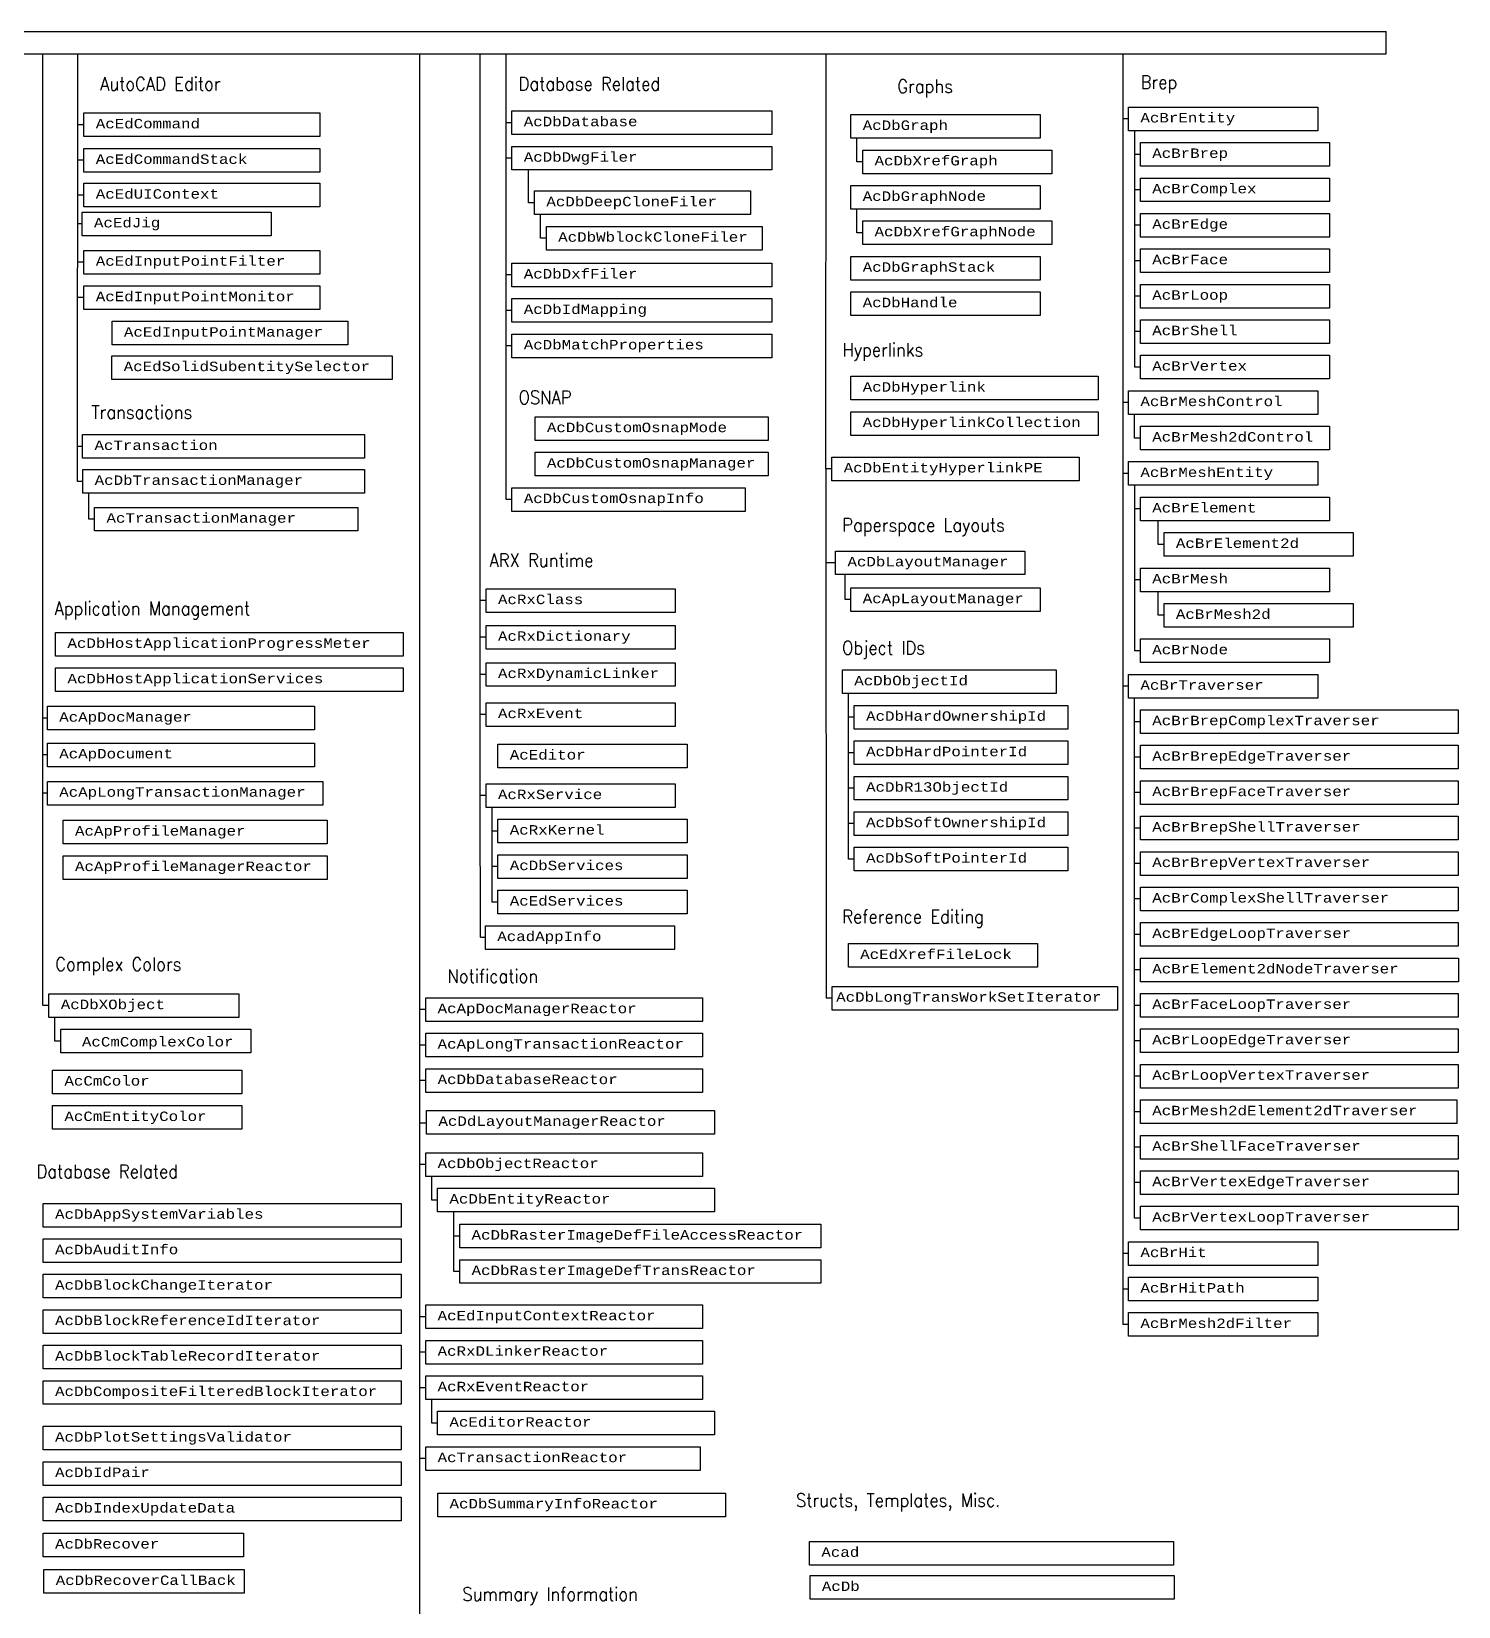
# Model space of a CAD drawing. Extents: x -49 to 153, y -248 to 71.
# Drawn here: x 7 to 67.4, y 2.4 to 69.1 of the extents above; entities that cross this region are included whole.
import ezdxf

# ---------------------------------------------------------------- set-up
doc = ezdxf.new("R2010")
doc.units = 0
doc.header["$MEASUREMENT"] = 0
doc.layers.get('0').update_dxf_attribs({"linetype": 'CONTINUOUS'})
doc.styles.add('ROMANC', font='romanc.shx', dxfattribs={"width": 0.9})
doc.styles.get("Standard").update_dxf_attribs({"font": 'TIMES.TTF'})

msp = doc.modelspace()

# ---------------------------------------------------------------- linework, layer by layer
for p, q in [((-48.577, 69.058), (64.284, 69.052)), ((64.284, 68.111), (64.284, 69.052)), ((-48.295, 68.116), (64.284, 68.111)), ((7.459, 27.85), (7.459, 68.114)), ((8.923, 50.027), (8.949, 68.113)), ((23.413, 8.686), (23.413, 68.113)), ((25.966, 36.734), (25.967, 68.116)), ((27.058, 49.258), (27.058, 68.116)), ((40.592, 50.552), (40.601, 68.104)), ((53.145, 68.116), (53.145, 14.36)), ((53.395, 65.36), (53.145, 65.36)), ((9.202, 65.11), (8.945, 65.11)), ((27.308, 65.199), (27.058, 65.199)), ((53.645, 64.86), (53.645, 54.86)), ((41.897, 63.543), (41.899, 64.544)), ((9.202, 63.608), (8.943, 63.608)), ((27.308, 63.699), (27.058, 63.699)), ((42.147, 63.543), (41.897, 63.543)), ((53.895, 63.86), (53.645, 63.86)), ((28.014, 61.814), (28.014, 63.187)), ((9.202, 62.137), (8.941, 62.137)), ((53.895, 62.36), (53.645, 62.36)), ((28.264, 61.814), (28.014, 61.814)), ((28.514, 60.314), (28.514, 61.309)), ((41.897, 60.543), (41.899, 61.561)), ((9.125, 60.92), (8.939, 60.923)), ((53.895, 60.86), (53.645, 60.86)), ((28.764, 60.314), (28.514, 60.314)), ((42.147, 60.543), (41.897, 60.543)), ((53.895, 59.36), (53.645, 59.36)), ((9.202, 59.298), (8.937, 59.298)), ((27.308, 58.758), (27.058, 58.758)), ((9.202, 57.798), (8.934, 57.798)), ((53.895, 57.86), (53.645, 57.86)), ((27.308, 57.258), (27.058, 57.258)), ((53.895, 56.36), (53.645, 56.36)), ((27.308, 55.758), (27.058, 55.758)), ((53.895, 54.86), (53.645, 54.86)), ((53.395, 53.36), (53.145, 53.36)), ((53.645, 51.86), (53.645, 52.86)), ((9.146, 51.504), (8.926, 51.504)), ((53.895, 51.86), (53.645, 51.86)), ((9.154, 50.027), (8.923, 50.027)), ((40.842, 50.552), (40.592, 50.552)), ((40.592, 50.552), (40.597, 28.163)), ((53.395, 50.36), (53.145, 50.36)), ((9.404, 48.427), (9.404, 49.527)), ((53.645, 49.86), (53.645, 42.86)), ((27.308, 49.258), (27.058, 49.258)), ((53.895, 48.86), (53.645, 48.86)), ((9.654, 48.427), (9.404, 48.427)), ((54.645, 47.36), (54.645, 48.36)), ((54.895, 47.36), (54.645, 47.36)), ((41.001, 46.58), (40.593, 46.58)), ((41.397, 45.023), (41.397, 46.08)), ((53.895, 45.86), (53.645, 45.86)), ((54.645, 44.36), (54.645, 45.36)), ((26.217, 44.983), (25.967, 44.983)), ((41.647, 45.023), (41.397, 45.023)), ((54.895, 44.36), (54.645, 44.36)), ((26.217, 43.431), (25.967, 43.431)), ((53.895, 42.86), (53.645, 42.86)), ((26.217, 41.856), (25.967, 41.856)), ((53.395, 41.36), (53.145, 41.36)), ((41.539, 34.048), (41.54, 41.056)), ((53.645, 18.86), (53.645, 40.86)), ((7.655, 40.01), (7.459, 40.01)), ((26.217, 40.16), (25.967, 40.16)), ((41.789, 40.048), (41.539, 40.048)), ((53.895, 39.86), (53.645, 39.86)), ((7.655, 38.457), (7.459, 38.457)), ((41.789, 38.548), (41.539, 38.548)), ((53.895, 38.36), (53.645, 38.36)), ((7.655, 36.835), (7.459, 36.835)), ((26.216, 36.734), (25.966, 36.734)), ((25.975, 30.741), (25.966, 36.734)), ((41.789, 37.048), (41.539, 37.048)), ((53.895, 36.86), (53.645, 36.86)), ((26.466, 32.231), (26.466, 36.234)), ((41.789, 35.548), (41.539, 35.548)), ((53.895, 35.36), (53.645, 35.36)), ((26.716, 35.234), (26.466, 35.234)), ((26.966, 34.734), (26.966, 34.734)), ((41.789, 34.048), (41.539, 34.048)), ((26.716, 33.731), (26.466, 33.731)), ((53.895, 33.86), (53.645, 33.86)), ((26.716, 32.231), (26.466, 32.231)), ((53.895, 32.36), (53.645, 32.36)), ((26.187, 30.729), (25.975, 30.729)), ((53.895, 30.86), (53.645, 30.86)), ((53.895, 29.36), (53.645, 29.36)), ((40.847, 28.163), (40.597, 28.163)), ((7.721, 27.85), (7.471, 27.85)), ((7.971, 26.35), (7.971, 27.35)), ((23.663, 27.679), (23.413, 27.679)), ((53.895, 27.86), (53.645, 27.86)), ((8.221, 26.35), (7.971, 26.35)), ((23.663, 26.179), (23.413, 26.179)), ((53.895, 26.36), (53.645, 26.36)), ((23.663, 24.679), (23.413, 24.679)), ((53.895, 24.86), (53.645, 24.86)), ((53.895, 23.36), (53.645, 23.36)), ((23.437, 22.889), (23.709, 22.889)), ((23.948, 22.413), (23.698, 22.413)), ((53.895, 21.86), (53.645, 21.86)), ((23.663, 21.125), (23.413, 21.125)), ((23.913, 19.625), (23.913, 20.625)), ((53.895, 20.36), (53.645, 20.36)), ((24.163, 19.625), (23.913, 19.625)), ((24.847, 16.601), (24.845, 19.121)), ((53.895, 18.86), (53.645, 18.86)), ((25.1, 18.101), (24.846, 18.101)), ((53.395, 17.36), (53.145, 17.36)), ((25.1, 16.601), (24.85, 16.601)), ((53.395, 15.86), (53.145, 15.86)), ((23.663, 14.686), (23.413, 14.686)), ((53.395, 14.36), (53.145, 14.36)), ((53.196, 14.364), (53.196, 14.364)), ((23.663, 13.186), (23.413, 13.186)), ((23.663, 11.686), (23.413, 11.686)), ((23.913, 10.186), (23.913, 11.186)), ((24.163, 10.186), (23.913, 10.186)), ((23.663, 8.686), (23.413, 8.686)), ((23.414, -0.46), (23.413, 8.686))]:
    msp.add_line(p, q)
at = {"color": 42}
msp.add_line((9.452, 63.108), (9.452, 63.108), dxfattribs=at)
for points in [[(9.202, 65.61), (19.173, 65.61), (19.173, 64.61), (9.202, 64.61)], [(9.202, 64.108), (19.173, 64.108), (19.173, 63.108), (9.202, 63.108)], [(9.202, 62.637), (19.173, 62.637), (19.173, 61.637), (9.202, 61.637)], [(9.125, 61.42), (17.125, 61.42), (17.125, 60.42), (9.125, 60.42)], [(9.202, 59.798), (19.173, 59.798), (19.173, 58.798), (9.202, 58.798)], [(9.202, 58.298), (19.173, 58.298), (19.173, 57.298), (9.202, 57.298)], [(10.393, 56.798), (20.364, 56.798), (20.364, 55.798), (10.393, 55.798)], [(10.383, 55.34), (22.242, 55.34), (22.242, 54.34), (10.383, 54.34)], [(41.647, 45.523), (49.647, 45.523), (49.647, 44.523), (41.647, 44.523)], [(7.655, 40.51), (18.957, 40.51), (18.957, 39.51), (7.655, 39.51)], [(7.655, 38.957), (18.957, 38.957), (18.957, 37.957), (7.655, 37.957)], [(26.717, 38.91), (34.717, 38.91), (34.717, 37.91), (26.717, 37.91)], [(7.655, 37.335), (19.302, 37.333), (19.309, 36.334), (7.655, 36.335)], [(8.322, 35.691), (19.485, 35.691), (19.485, 34.691), (8.322, 34.691)], [(8.322, 34.191), (19.485, 34.191), (19.485, 33.191), (8.322, 33.191)], [(26.716, 32.731), (34.716, 32.731), (34.716, 31.731), (26.716, 31.731)], [(26.187, 31.229), (34.187, 31.229), (34.187, 30.229), (26.187, 30.229)], [(41.54, 30.472), (49.54, 30.472), (49.54, 29.472), (41.54, 29.472)], [(23.663, 28.179), (35.369, 28.179), (35.369, 27.179), (23.663, 27.179)], [(23.663, 26.679), (35.369, 26.679), (35.369, 25.679), (23.663, 25.679)], [(23.663, 15.186), (35.369, 15.186), (35.369, 14.186), (23.663, 14.186)], [(24.163, 10.686), (35.869, 10.686), (35.869, 9.686), (24.163, 9.686)]]:
    msp.add_lwpolyline(points, close=True, dxfattribs=at)
for points in [[(27.308, 65.699), (38.302, 65.699), (38.302, 64.699), (27.308, 64.699)], [(41.647, 65.543), (49.647, 65.543), (49.647, 64.543), (41.647, 64.543)], [(53.395, 65.86), (61.395, 65.86), (61.395, 64.86), (53.395, 64.86)], [(27.308, 64.199), (38.302, 64.199), (38.302, 63.199), (27.308, 63.199)], [(42.147, 64.043), (50.147, 64.043), (50.147, 63.043), (42.147, 63.043)], [(53.895, 64.36), (61.895, 64.36), (61.895, 63.36), (53.895, 63.36)], [(53.895, 62.86), (61.895, 62.86), (61.895, 61.86), (53.895, 61.86)], [(28.264, 62.314), (37.397, 62.314), (37.397, 61.314), (28.264, 61.314)], [(41.647, 62.543), (49.647, 62.543), (49.647, 61.543), (41.647, 61.543)], [(53.895, 61.36), (61.895, 61.36), (61.895, 60.36), (53.895, 60.36)], [(28.764, 60.814), (37.897, 60.814), (37.897, 59.814), (28.764, 59.814)], [(42.147, 61.043), (50.147, 61.043), (50.147, 60.043), (42.147, 60.043)], [(41.647, 59.543), (49.647, 59.543), (49.647, 58.543), (41.647, 58.543)], [(53.895, 59.86), (61.895, 59.86), (61.895, 58.86), (53.895, 58.86)], [(27.308, 59.252), (38.302, 59.252), (38.302, 58.258), (27.308, 58.258)], [(41.647, 58.043), (49.647, 58.043), (49.647, 57.043), (41.647, 57.043)], [(53.895, 58.36), (61.895, 58.36), (61.895, 57.36), (53.895, 57.36)], [(27.308, 57.758), (38.302, 57.758), (38.302, 56.758), (27.308, 56.758)], [(53.895, 56.86), (61.895, 56.86), (61.895, 55.86), (53.895, 55.86)], [(27.308, 56.258), (38.302, 56.258), (38.302, 55.258), (27.308, 55.258)], [(53.895, 55.36), (61.895, 55.36), (61.895, 54.36), (53.895, 54.36)], [(41.647, 54.473), (52.102, 54.473), (52.102, 53.473), (41.647, 53.473)], [(53.395, 53.86), (61.395, 53.86), (61.395, 52.86), (53.395, 52.86)], [(28.287, 52.758), (38.149, 52.758), (38.149, 51.758), (28.287, 51.758)], [(41.647, 52.973), (52.102, 52.973), (52.102, 51.973), (41.647, 51.973)], [(9.146, 52.004), (21.068, 52.004), (21.068, 51.004), (9.146, 51.004)], [(53.895, 52.36), (61.895, 52.36), (61.895, 51.36), (53.895, 51.36)], [(28.287, 51.258), (38.149, 51.258), (38.149, 50.258), (28.287, 50.258)], [(40.842, 51.052), (51.297, 51.052), (51.297, 50.052), (40.842, 50.052)], [(53.395, 50.86), (61.395, 50.86), (61.395, 49.86), (53.395, 49.86)], [(9.154, 50.527), (21.075, 50.527), (21.075, 49.527), (9.154, 49.527)], [(27.308, 49.758), (37.169, 49.758), (37.169, 48.758), (27.308, 48.758)], [(53.895, 49.36), (61.895, 49.36), (61.895, 48.36), (53.895, 48.36)], [(9.654, 48.927), (20.783, 48.927), (20.783, 47.927), (9.654, 47.927)], [(54.895, 47.86), (62.895, 47.86), (62.895, 46.86), (54.895, 46.86)], [(41.001, 47.08), (49.001, 47.08), (49.001, 46.08), (41.001, 46.08)], [(53.895, 46.36), (61.895, 46.36), (61.895, 45.36), (53.895, 45.36)], [(26.217, 45.483), (34.217, 45.483), (34.217, 44.483), (26.217, 44.483)], [(54.895, 44.86), (62.895, 44.86), (62.895, 43.86), (54.895, 43.86)], [(8.004, 43.634), (22.709, 43.634), (22.709, 42.634), (8.004, 42.634)], [(26.217, 43.931), (34.217, 43.931), (34.217, 42.931), (26.217, 42.931)], [(53.895, 43.36), (61.895, 43.36), (61.895, 42.36), (53.895, 42.36)], [(8.004, 42.134), (22.709, 42.134), (22.709, 41.134), (8.004, 41.134)], [(26.217, 42.356), (34.217, 42.356), (34.217, 41.356), (26.217, 41.356)], [(41.289, 42.048), (50.327, 42.048), (50.327, 41.048), (41.289, 41.048)], [(53.395, 41.86), (61.395, 41.86), (61.395, 40.86), (53.395, 40.86)], [(26.217, 40.66), (34.217, 40.66), (34.217, 39.66), (26.217, 39.66)], [(41.789, 40.548), (50.827, 40.548), (50.827, 39.548), (41.789, 39.548)], [(53.895, 40.36), (67.343, 40.36), (67.343, 39.36), (53.895, 39.36)], [(41.789, 39.048), (50.827, 39.048), (50.827, 38.048), (41.789, 38.048)], [(53.895, 38.86), (67.343, 38.86), (67.343, 37.86), (53.895, 37.86)], [(41.789, 37.548), (50.827, 37.548), (50.827, 36.548), (41.789, 36.548)], [(53.895, 37.36), (67.343, 37.36), (67.343, 36.36), (53.895, 36.36)], [(26.216, 37.234), (34.216, 37.234), (34.216, 36.234), (26.216, 36.234)], [(41.789, 36.048), (50.827, 36.048), (50.827, 35.048), (41.789, 35.048)], [(26.716, 35.734), (34.716, 35.734), (34.716, 34.734), (26.716, 34.734)], [(53.895, 35.86), (67.343, 35.86), (67.343, 34.86), (53.895, 34.86)], [(26.716, 34.231), (34.716, 34.231), (34.716, 33.231), (26.716, 33.231)], [(41.789, 34.548), (50.827, 34.548), (50.827, 33.548), (41.789, 33.548)], [(53.895, 34.36), (67.343, 34.36), (67.343, 33.36), (53.895, 33.36)], [(53.895, 32.86), (67.343, 32.86), (67.343, 31.86), (53.895, 31.86)], [(53.895, 31.36), (67.343, 31.36), (67.343, 30.36), (53.895, 30.36)], [(53.895, 29.86), (67.351, 29.86), (67.351, 28.86), (53.895, 28.86)], [(40.847, 28.663), (52.925, 28.663), (52.925, 27.663), (40.847, 27.663)], [(7.721, 28.35), (15.756, 28.35), (15.756, 27.35), (7.721, 27.35)], [(53.895, 28.36), (67.343, 28.36), (67.343, 27.36), (53.895, 27.36)], [(8.221, 26.85), (16.256, 26.85), (16.256, 25.85), (8.221, 25.85)], [(53.895, 26.86), (67.343, 26.86), (67.343, 25.86), (53.895, 25.86)], [(53.895, 25.36), (67.343, 25.36), (67.343, 24.36), (53.895, 24.36)], [(7.875, 25.117), (15.875, 25.117), (15.875, 24.117), (7.875, 24.117)], [(23.663, 25.179), (35.369, 25.179), (35.369, 24.179), (23.663, 24.179)], [(7.875, 23.617), (15.875, 23.617), (15.875, 22.617), (7.875, 22.617)], [(23.698, 23.413), (35.873, 23.413), (35.873, 22.413), (23.698, 22.413)], [(53.895, 23.86), (67.281, 23.86), (67.281, 22.86), (53.895, 22.86)], [(53.895, 22.36), (67.343, 22.36), (67.343, 21.36), (53.895, 21.36)], [(23.663, 21.625), (35.369, 21.625), (35.369, 20.625), (23.663, 20.625)], [(53.895, 20.86), (67.343, 20.86), (67.343, 19.86), (53.895, 19.86)], [(24.163, 20.125), (35.869, 20.125), (35.869, 19.125), (24.163, 19.125)], [(7.479, 19.482), (22.617, 19.482), (22.617, 18.482), (7.479, 18.482)], [(53.895, 19.36), (67.343, 19.36), (67.343, 18.36), (53.895, 18.36)], [(25.1, 18.601), (40.381, 18.601), (40.381, 17.601), (25.1, 17.601)], [(7.479, 17.982), (22.617, 17.982), (22.617, 16.982), (7.479, 16.982)], [(53.395, 17.86), (61.395, 17.86), (61.395, 16.86), (53.395, 16.86)], [(25.1, 17.101), (40.381, 17.101), (40.381, 16.101), (25.1, 16.101)], [(7.479, 16.482), (22.617, 16.482), (22.617, 15.482), (7.479, 15.482)], [(53.395, 16.36), (61.395, 16.36), (61.395, 15.36), (53.395, 15.36)], [(7.479, 14.982), (22.617, 14.982), (22.617, 13.982), (7.479, 13.982)], [(53.395, 14.86), (61.395, 14.86), (61.395, 13.86), (53.395, 13.86)], [(7.479, 13.482), (22.617, 13.482), (22.617, 12.482), (7.479, 12.482)], [(23.663, 13.686), (35.369, 13.686), (35.369, 12.686), (23.663, 12.686)], [(23.663, 12.186), (35.369, 12.186), (35.369, 11.186), (23.663, 11.186)], [(7.479, 11.982), (22.617, 11.982), (22.617, 10.982), (7.479, 10.982)], [(7.479, 10.054), (22.617, 10.054), (22.617, 9.054), (7.479, 9.054)], [(23.663, 9.186), (35.271, 9.186), (35.271, 8.186), (23.663, 8.186)], [(7.479, 8.554), (22.617, 8.554), (22.617, 7.554), (7.479, 7.554)], [(7.479, 7.054), (22.617, 7.054), (22.617, 6.054), (7.479, 6.054)], [(24.167, 7.229), (36.342, 7.229), (36.342, 6.229), (24.167, 6.229)], [(7.479, 5.53), (15.948, 5.53), (15.948, 4.53), (7.479, 4.53)], [(39.897, 5.181), (55.297, 5.181), (55.297, 4.181), (39.897, 4.181)], [(7.507, 3.99), (15.977, 3.99), (15.977, 2.99), (7.507, 2.99)], [(39.917, 3.737), (55.318, 3.737), (55.318, 2.737), (39.917, 2.737)]]:
    msp.add_lwpolyline(points, close=True)

# ---------------------------------------------------------------- texts
at = {"color": 1, "style": 'ROMANC', "width": 0.9}
for s, height, p in [('AutoCAD Editor', 0.56469, (9.883, 66.563)), ('Database Related', 0.56469, (27.588, 66.563)), ('Graphs', 0.5647, (43.609, 66.459)), ('Brep', 0.5647, (53.905, 66.635)), ('Hyperlinks', 0.5647, (41.291, 55.313)), ('OSNAP', 0.5647, (27.588, 53.298)), ('Transactions', 0.56469, (9.514, 52.674)), ('Paperspace Layouts', 0.56469, (41.276, 47.899)), ('ARX Runtime', 0.56469, (26.357, 46.406)), ('Application Management', 0.56469, (7.956, 44.373)), ('Object IDs', 0.5647, (41.273, 42.705)), ('Reference Editing', 0.56469, (41.281, 31.331)), ('Complex Colors', 0.56469, (7.987, 29.322)), ('Notification', 0.56469, (24.583, 28.817)), ('Database Related', 0.56469, (7.192, 20.556)), ('Structs, Templates, Misc.', 0.56469, (39.323, 6.643)), ('Summary Information', 0.56469, (25.21, 2.672))]:
    msp.add_text(s, height=height, dxfattribs=at).set_placement(p)
at = {"color": 42, "char_height": 0.4, "attachment_point": 1}
for s, insert in [('{\\fCourier New|b0|i0|c0|p49;AcEdCommand}', (9.702, 65.36)), ('\\fCourier New|b0|i0|c0|p49;AcEdCommandStack', (9.702, 63.858)), ('\\fCourier New|b0|i0|c0|p49;AcEdUIContext', (9.702, 62.387)), ('\\fCourier New|b0|i0|c0|p49;AcEdJig', (9.625, 61.17)), ('\\fCourier New|b0|i0|c0|p49;AcEdInputPointFilter', (9.702, 59.548)), ('\\fCourier New|b0|i0|c0|p49;AcEdInputPointMonitor', (9.702, 58.048)), ('\\fCourier New|b0|i0|c0|p49;AcEdInputPointManager ', (10.893, 56.548)), ('\\fCourier New|b0|i0|c0|p49;AcEdSolidSubentitySelector', (10.883, 55.09)), ('{\\fCourier New|b0|i0|c0|p49;AcApLayoutManager}', (42.147, 45.273)), ('\\fCourier New|b0|i0|c0|p49;AcApDocManager', (8.155, 40.26)), ('\\fCourier New|b0|i0|c0|p49;AcApDocument', (8.155, 38.707)), ('\\fCourier New|b0|i0|c0|p49;AcEditor', (27.217, 38.66)), ('\\fCourier New|b0|i0|c0|p49;AcApLongTransactionManager', (8.155, 37.085)), ('\\fCourier New|b0|i0|c0|p49;AcApProfileManager', (8.822, 35.441)), ('\\fCourier New|b0|i0|c0|p49;AcApProfileManagerReactor', (8.822, 33.941)), ('\\fCourier New|b0|i0|c0|p49;AcEdServices', (27.216, 32.481)), ('{\\fCourier New|b0|i0|c0|p49;AcadAppInfo}', (26.687, 30.979)), ('\\fCourier New|b0|i0|c0|p49;AcEdXrefFileLock', (42.04, 30.222)), ('\\fCourier New|b0|i0|c0|p49;AcApDocManagerReactor', (24.163, 27.929)), ('\\fCourier New|b0|i0|c0|p49;AcApLongTransactionReactor', (24.163, 26.429)), ('\\fCourier New|b0|i0|c0|p49;AcEdInputContextReactor', (24.163, 14.936)), ('\\fCourier New|b0|i0|c0|p49;AcEditorReactor', (24.663, 10.436))]:
    msp.add_mtext(s, dxfattribs=dict(at, insert=insert))
at = {"char_height": 0.4, "attachment_point": 1}
for s, insert in [('\\fCourier New|b0|i0|c0|p49;AcDbDatabase', (27.808, 65.449)), ('\\fCourier New|b0|i0|c0|p49;AcDbGraph', (42.147, 65.293)), ('\\fCourier New|b0|i0|c0|p49;AcBrEntity', (53.895, 65.61)), ('\\fCourier New|b0|i0|c0|p49;AcDbDwgFiler', (27.808, 63.949)), ('\\fCourier New|b0|i0|c0|p49;AcBrBrep', (54.395, 64.11)), ('\\fCourier New|b0|i0|c0|p49;AcDbXrefGraph', (42.647, 63.793)), ('\\fCourier New|b0|i0|c0|p49;AcBrComplex', (54.395, 62.61)), ('\\fCourier New|b0|i0|c0|p49;AcDbDeepCloneFiler', (28.764, 62.064)), ('\\fCourier New|b0|i0|c0|p49;AcDbGraphNode', (42.147, 62.293)), ('\\fCourier New|b0|i0|c0|p49;AcDbXrefGraphNode', (42.647, 60.793)), ('\\fCourier New|b0|i0|c0|p49;AcBrEdge', (54.395, 61.11)), ('\\fCourier New|b0|i0|c0|p49;AcDbWblockCloneFiler', (29.264, 60.564)), ('\\fCourier New|b0|i0|c0|p49;AcDbGraphStack', (42.147, 59.293)), ('\\fCourier New|b0|i0|c0|p49;AcBrFace', (54.395, 59.61)), ('\\fCourier New|b0|i0|c0|p49;AcDbDxfFiler', (27.808, 59.008)), ('\\fCourier New|b0|i0|c0|p49;AcBrLoop', (54.395, 58.11)), ('\\fCourier New|b0|i0|c0|p49;AcDbIdMapping', (27.808, 57.508)), ('\\fCourier New|b0|i0|c0|p49;AcDbHandle', (42.147, 57.793)), ('\\fCourier New|b0|i0|c0|p49;AcBrShell', (54.395, 56.61)), ('\\fCourier New|b0|i0|c0|p49;AcDbMatchProperties', (27.808, 56.008)), ('\\fCourier New|b0|i0|c0|p49;AcBrVertex', (54.395, 55.11)), ('\\fCourier New|b0|i0|c0|p49;AcDbHyperlink', (42.147, 54.223)), ('\\fCourier New|b0|i0|c0|p49;AcBrMeshControl', (53.895, 53.61)), ('\\fCourier New|b0|i0|c0|p49;AcDbHyperlinkCollection', (42.147, 52.723)), ('\\fCourier New|b0|i0|c0|p49;AcDbCustomOsnapMode', (28.787, 52.508)), ('\\fCourier New|b0|i0|c0|p49;AcBrMesh2dControl', (54.395, 52.11)), ('{\\fCourier New|b0|i0|c0|p49;AcTransaction}', (9.646, 51.754)), ('\\fCourier New|b0|i0|c0|p49;AcDbCustomOsnapManager', (28.787, 51.008)), ('\\fCourier New|b0|i0|c0|p49;AcDbEntityHyperlinkPE', (41.342, 50.802)), ('\\fCourier New|b0|i0|c0|p49;AcBrMeshEntity', (53.895, 50.61)), ('\\fCourier New|b0|i0|c0|p49;AcDbTransactionManager', (9.654, 50.277)), ('\\fCourier New|b0|i0|c0|p49;AcDbCustomOsnapInfo', (27.808, 49.508)), ('\\fCourier New|b0|i0|c0|p49;AcTransactionManager', (10.154, 48.677)), ('\\fCourier New|b0|i0|c0|p49;AcBrElement', (54.395, 49.11)), ('\\fCourier New|b0|i0|c0|p49;AcBrElement2d', (55.395, 47.61)), ('\\fCourier New|b0|i0|c0|p49;AcDbLayoutManager', (41.501, 46.83)), ('\\fCourier New|b0|i0|c0|p49;AcBrMesh', (54.395, 46.11)), ('\\fCourier New|b0|i0|c0|p49;AcRxClass', (26.717, 45.233)), ('\\fCourier New|b0|i0|c0|p49;AcBrMesh2d', (55.395, 44.61)), ('\\fCourier New|b0|i0|c0|p49;AcDbHostApplicationProgressMeter', (8.504, 43.384)), ('\\fCourier New|b0|i0|c0|p49;AcRxDictionary', (26.717, 43.681)), ('\\fCourier New|b0|i0|c0|p49;AcBrNode', (54.395, 43.11)), ('\\fCourier New|b0|i0|c0|p49;AcRxDynamicLinker', (26.717, 42.106)), ('\\fCourier New|b0|i0|c0|p49;AcDbHostApplicationServices', (8.504, 41.884)), ('\\fCourier New|b0|i0|c0|p49;AcDbObjectId', (41.789, 41.798)), ('\\fCourier New|b0|i0|c0|p49;AcBrTraverser', (53.895, 41.61)), ('\\fCourier New|b0|i0|c0|p49;AcRxEvent', (26.717, 40.41)), ('\\fCourier New|b0|i0|c0|p49;AcDbHardOwnershipId', (42.289, 40.298)), ('\\fCourier New|b0|i0|c0|p49;AcBrBrepComplexTraverser', (54.395, 40.11)), ('\\fCourier New|b0|i0|c0|p49;AcDbHardPointerId', (42.289, 38.798)), ('\\fCourier New|b0|i0|c0|p49;AcBrBrepEdgeTraverser', (54.395, 38.61)), ('\\fCourier New|b0|i0|c0|p49;AcDbR13ObjectId', (42.289, 37.298)), ('\\fCourier New|b0|i0|c0|p49;AcRxService', (26.716, 36.984)), ('\\fCourier New|b0|i0|c0|p49;AcBrBrepFaceTraverser', (54.395, 37.11)), ('\\fCourier New|b0|i0|c0|p49;AcRxKernel', (27.216, 35.484)), ('\\fCourier New|b0|i0|c0|p49;AcDbSoftOwnershipId', (42.289, 35.798)), ('\\fCourier New|b0|i0|c0|p49;AcBrBrepShellTraverser', (54.395, 35.61)), ('\\fCourier New|b0|i0|c0|p49;AcDbServices', (27.216, 33.981)), ('\\fCourier New|b0|i0|c0|p49;AcDbSoftPointerId', (42.289, 34.298)), ('\\fCourier New|b0|i0|c0|p49;AcBrBrepVertexTraverser', (54.395, 34.11)), ('\\fCourier New|b0|i0|c0|p49;AcBrComplexShellTraverser', (54.395, 32.61)), ('\\fCourier New|b0|i0|c0|p49;AcBrEdgeLoopTraverser', (54.395, 31.11)), ('\\fCourier New|b0|i0|c0|p49;AcBrElement2dNodeTraverser', (54.395, 29.61)), ('\\fCourier New|b0|i0|c0|p49;AcDbXObject', (8.221, 28.1)), ('\\fCourier New|b0|i0|c0|p49;AcDbLongTransWorkSetIterator', (41.024, 28.413)), ('\\fCourier New|b0|i0|c0|p49;AcBrFaceLoopTraverser', (54.395, 28.11)), ('\\fCourier New|b0|i0|c0|p49;AcCmComplexColor', (9.116, 26.52)), ('\\fCourier New|b0|i0|c0|p49;AcBrLoopEdgeTraverser', (54.395, 26.61)), ('\\fCourier New|b0|i0|c0|p49;AcCmColor', (8.375, 24.867)), ('\\fCourier New|b0|i0|c0|p49;AcDbDatabaseReactor', (24.163, 24.929)), ('\\fCourier New|b0|i0|c0|p49;AcBrLoopVertexTraverser', (54.395, 25.11)), ('\\fCourier New|b0|i0|c0|p49;AcCmEntityColor', (8.375, 23.367)), ('\\fCourier New|b0|i0|c0|p49;AcBrMesh2dElement2dTraverser', (54.395, 23.61)), ('{\\fCourier New|b0|i0|c0|p49;AcDdLayoutManagerReactor}', (24.198, 23.163)), ('\\fCourier New|b0|i0|c0|p49;AcBrShellFaceTraverser', (54.395, 22.11)), ('\\fCourier New|b0|i0|c0|p49;AcDbObjectReactor', (24.163, 21.375)), ('\\fCourier New|b0|i0|c0|p49;AcBrVertexEdgeTraverser', (54.395, 20.61)), ('\\fCourier New|b0|i0|c0|p49;AcDbEntityReactor', (24.663, 19.875)), ('\\fCourier New|b0|i0|c0|p49;AcDbAppSystemVariables', (7.979, 19.232)), ('\\fCourier New|b0|i0|c0|p49;AcBrVertexLoopTraverser', (54.395, 19.11)), ('\\fCourier New|b0|i0|c0|p49;AcDbRasterImageDefFileAccessReactor', (25.6, 18.351)), ('\\fCourier New|b0|i0|c0|p49;AcDbAuditInfo', (7.979, 17.732)), ('\\fCourier New|b0|i0|c0|p49;AcBrHit', (53.895, 17.61)), ('\\fCourier New|b0|i0|c0|p49;AcDbRasterImageDefTransReactor', (25.6, 16.851)), ('\\fCourier New|b0|i0|c0|p49;AcDbBlockChangeIterator', (7.979, 16.232)), ('\\fCourier New|b0|i0|c0|p49;AcBrHitPath', (53.895, 16.11)), ('\\fCourier New|b0|i0|c0|p49;AcDbBlockReferenceIdIterator', (7.979, 14.732)), ('\\fCourier New|b0|i0|c0|p49;AcBrMesh2dFilter', (53.895, 14.61)), ('\\fCourier New|b0|i0|c0|p49;AcRxDLinkerReactor', (24.163, 13.436)), ('\\fCourier New|b0|i0|c0|p49;AcDbBlockTableRecordIterator', (7.979, 13.232)), ('\\fCourier New|b0|i0|c0|p49;AcDbCompositeFilteredBlockIterator', (7.979, 11.732)), ('\\fCourier New|b0|i0|c0|p49;AcRxEventReactor', (24.163, 11.936)), ('\\fCourier New|b0|i0|c0|p49;AcDbPlotSettingsValidator', (7.979, 9.804)), ('\\fCourier New|b0|i0|c0|p49;AcTransactionReactor', (24.163, 8.936)), ('\\fCourier New|b0|i0|c0|p49;AcDbIdPair', (7.979, 8.304)), ('\\fCourier New|b0|i0|c0|p49;AcDbIndexUpdateData', (7.979, 6.804)), ('\\fCourier New|b0|i0|c0|p49;AcDbSummaryInfoReactor', (24.667, 6.979)), ('\\fCourier New|b0|i0|c0|p49;AcDbRecover', (7.979, 5.28)), ('\\fCourier New|b0|i0|c0|p49;Acad', (40.397, 4.931)), ('\\fCourier New|b0|i0|c0|p49;AcDbRecoverCallBack', (8.007, 3.74)), ('\\fCourier New|b0|i0|c0|p49;AcDb', (40.417, 3.487))]:
    msp.add_mtext(s, dxfattribs=dict(at, insert=insert))

doc.saveas('drawing.dxf')
